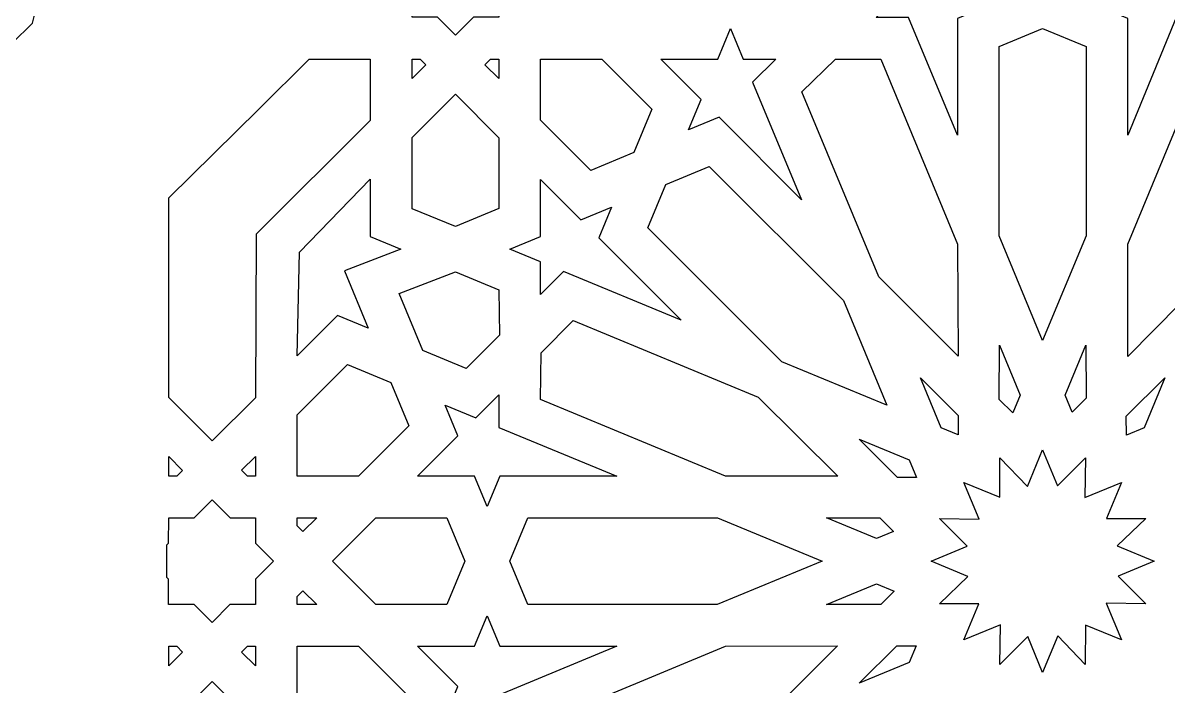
# Model space of a CAD drawing. Extents: x -600 to 600, y -600 to 600.
# Drawn here: x -372.6 to 45.8, y -45.6 to 196.7 of the extents above; entities that cross this region are included whole.
import ezdxf

# ---------------------------------------------------------------- set-up
doc = ezdxf.new("R2010")
doc.units = 0
doc.layers.get('0').update_dxf_attribs({"linetype": 'CONTINUOUS'})
doc.layers.add('PLAN_1', color=18, linetype='CONTINUOUS')

msp = doc.modelspace()

# ---------------------------------------------------------------- linework, layer by layer
msp.add_lwpolyline([(-378.33, 194.41), (-376.52, 189.25), (-369.13, 196.64), (-366.6, 206.44), (-376.41, 204.07), (-383.95, 196.53)], close=True)
at = {"layer": 'PLAN_1'}
for points in [[(-208.04, 230.47), (-198.72, 230.43), (-198.72, 221.15), (-192.19, 214.62), (-198.72, 208.02), (-198.72, 198.74), (-208, 198.74), (-214.56, 192.17), (-221.13, 198.74), (-230.41, 198.74), (-230.41, 208.02), (-236.98, 214.58), (-230.45, 221.19), (-230.45, 222.1), (-222.08, 230.47), (-221.17, 230.47), (-214.56, 236.99)], [(-31.1, 207.53), (-19.94, 202.9), (-31.11, 198.27), (-31.08, 155.64), (-49, 198.65), (-60.84, 198.65), (-52.39, 207.09), (-57.01, 218.26), (-45.85, 213.63), (-31.1, 228.38)], [(45.87, 213.63), (57.03, 218.26), (52.41, 207.09), (60.79, 198.71), (48.84, 198.71), (31.09, 155.64), (31.13, 198.27), (19.96, 202.9), (31.12, 207.53), (31.12, 228.38)], [(-109.38, 183.49), (-97.52, 183.49), (-105.97, 175.04), (-88.07, 132.04), (-118.19, 162.21), (-129.36, 157.58), (-124.74, 168.75), (-139.49, 183.49), (-118.63, 183.49), (-114.01, 194.66)], [(15.85, 188.08), (15.85, 118.83), (0.01, 80.59), (-15.85, 118.87), (-15.84, 188.09), (0, 194.65)], [(-245.68, 161.07), (-287.34, 119.45), (-287.61, 59.75), (-303.43, 43.94), (-319.28, 59.78), (-319.28, 132.75), (-286.4, 165.12), (-268.04, 183.48), (-245.68, 183.48)], [(-225.37, 181.38), (-230.41, 176.33), (-230.41, 183.48), (-227.47, 183.48)], [(-198.72, 176.32), (-203.79, 181.38), (-201.69, 183.48), (-198.72, 183.48)], [(-142.75, 165.16), (-149.31, 149.31), (-165.13, 142.76), (-183.49, 161.12), (-183.49, 183.49), (-161.07, 183.49)], [(-59.13, 183.45), (-31.11, 115.83), (-30.91, 74.91), (-59.9, 103.9), (-87.93, 171.52), (-75.71, 183.45)], [(76.18, 183.25), (87.9, 171.53), (59.9, 103.9), (31.11, 74.82), (31.11, 115.83), (59.11, 183.46)], [(-198.72, 154.74), (-198.72, 128.82), (-214.57, 122.26), (-230.39, 128.81), (-230.39, 154.77), (-214.57, 170.59)], [(-72.82, 95.23), (-56.98, 56.99), (-95.26, 72.85), (-144.21, 121.8), (-137.64, 137.64), (-121.79, 144.19)], [(-245.68, 118.64), (-234.5, 114.01), (-255.08, 106.06), (-246.44, 85.2), (-257.61, 89.83), (-272.42, 75.02), (-271.48, 112.87), (-245.68, 139.59)], [(-168.74, 124.75), (-157.57, 129.37), (-162.2, 118.2), (-132.03, 88.08), (-175.11, 105.81), (-183.48, 97.44), (-183.48, 109.39), (-194.65, 114.02), (-183.48, 118.64), (-183.48, 139.5)], [(-198.72, 99.19), (-198.5, 82.54), (-210.66, 70.38), (-226.51, 76.95), (-235.14, 97.77), (-214.58, 105.76)], [(-103.9, 59.9), (-74.83, 31.11), (-115.83, 31.11), (-183.46, 59.11), (-183.25, 76.18), (-171.53, 87.9)], [(-8.25, 60.66), (-10.92, 54.2), (-15.85, 59.06), (-15.82, 78.95)], [(15.86, 59.51), (10.82, 54.47), (8.26, 60.66), (15.83, 78.95)], [(-238.18, 65.27), (-231.62, 49.42), (-249.94, 31.1), (-272.35, 31.1), (-272.35, 53.46), (-253.99, 71.82)], [(-30.87, 53.29), (-30.87, 46.17), (-37.06, 48.73), (-44.63, 67.02)], [(37.06, 48.73), (30.6, 46.05), (30.56, 52.97), (44.64, 67.02)], [(-198.71, 48.84), (-155.64, 31.09), (-198.28, 31.12), (-202.9, 19.96), (-207.53, 31.12), (-228.38, 31.12), (-213.63, 45.86), (-218.26, 57.03), (-207.09, 52.4), (-198.71, 60.79)], [(-48.73, 37.06), (-46.05, 30.6), (-52.97, 30.56), (-67.02, 44.64)], [(-314.25, 33.18), (-316.34, 31.09), (-319.28, 31.1), (-319.28, 38.21)], [(-287.62, 31.12), (-290.58, 31.12), (-292.67, 33.2), (-287.61, 38.26)], [(5.47, 27.55), (15.64, 37.71), (15.37, 23.22), (28.8, 28.79), (23.35, 15.62), (37.72, 15.61), (27.29, 5.55), (40.72, 0), (27.55, -5.47), (37.71, -15.64), (23.22, -15.37), (28.8, -28.79), (15.62, -23.35), (15.6, -37.72), (5.55, -27.29), (0, -40.72), (-5.47, -27.55), (-15.64, -37.71), (-15.37, -23.22), (-28.8, -28.79), (-23.35, -15.62), (-37.72, -15.61), (-27.29, -5.55), (-40.72, 0), (-27.55, 5.47), (-37.71, 15.64), (-23.22, 15.37), (-28.8, 28.79), (-15.62, 23.35), (-15.61, 37.72), (-5.55, 27.29), (0, 40.72)], [(-296.89, 15.86), (-287.61, 15.86), (-287.61, 6.58), (-281.04, 0.01), (-287.61, -6.55), (-287.61, -15.83), (-296.94, -15.83), (-303.45, -22.4), (-310.07, -15.83), (-319.35, -15.83), (-319.35, -6.55), (-320, -5.9), (-320, 5.93), (-319.35, 6.58), (-319.3, 15.86), (-310.02, 15.86), (-303.45, 22.42)], [(-265.19, 15.85), (-270.26, 10.79), (-272.35, 12.88), (-272.35, 15.86)], [(-211.16, 0), (-217.71, -15.81), (-243.67, -15.81), (-259.49, 0), (-243.64, 15.85), (-217.73, 15.85)], [(-80.6, 0.01), (-118.87, -15.85), (-188.09, -15.85), (-194.66, 0), (-188.08, 15.84), (-118.83, 15.85)], [(-54.47, 10.82), (-60.66, 8.26), (-78.95, 15.83), (-59.51, 15.86)], [(-54.2, -10.93), (-59.06, -15.85), (-78.95, -15.82), (-60.66, -8.25)], [(-265.19, -15.84), (-272.35, -15.85), (-272.35, -12.87), (-270.26, -10.78)], [(-198.28, -31.11), (-155.64, -31.08), (-198.65, -49), (-198.65, -60.84), (-207.09, -52.39), (-218.26, -57.01), (-213.63, -45.85), (-228.38, -31.1), (-207.53, -31.11), (-202.9, -19.94)], [(-314.25, -33.19), (-319.28, -38.22), (-319.28, -31.11), (-316.34, -31.1)], [(-287.62, -31.11), (-287.61, -38.24), (-292.67, -33.19), (-290.58, -31.1)], [(-231.61, -49.43), (-238.18, -65.28), (-253.99, -71.83), (-272.35, -53.47), (-272.35, -31.1), (-249.93, -31.1)], [(-103.9, -59.9), (-171.52, -87.93), (-183.45, -75.71), (-183.45, -59.13), (-115.83, -31.11), (-74.91, -30.91)], [(-48.74, -37.06), (-67.02, -44.63), (-53.29, -30.87), (-46.17, -30.87)], [(-287.61, -59.83), (-287.61, -85.74), (-287.61, -119.13), (-263.98, -142.76), (-245.62, -161.12), (-245.62, -183.49), (-268.04, -183.49), (-286.36, -165.16), (-307.34, -144.18), (-319.63, -131.89), (-319.28, -115.37), (-319.28, -85.76), (-319.28, -59.8), (-303.46, -43.98)]]:
    msp.add_lwpolyline(points, close=True, dxfattribs=at)

doc.saveas('drawing.dxf')
